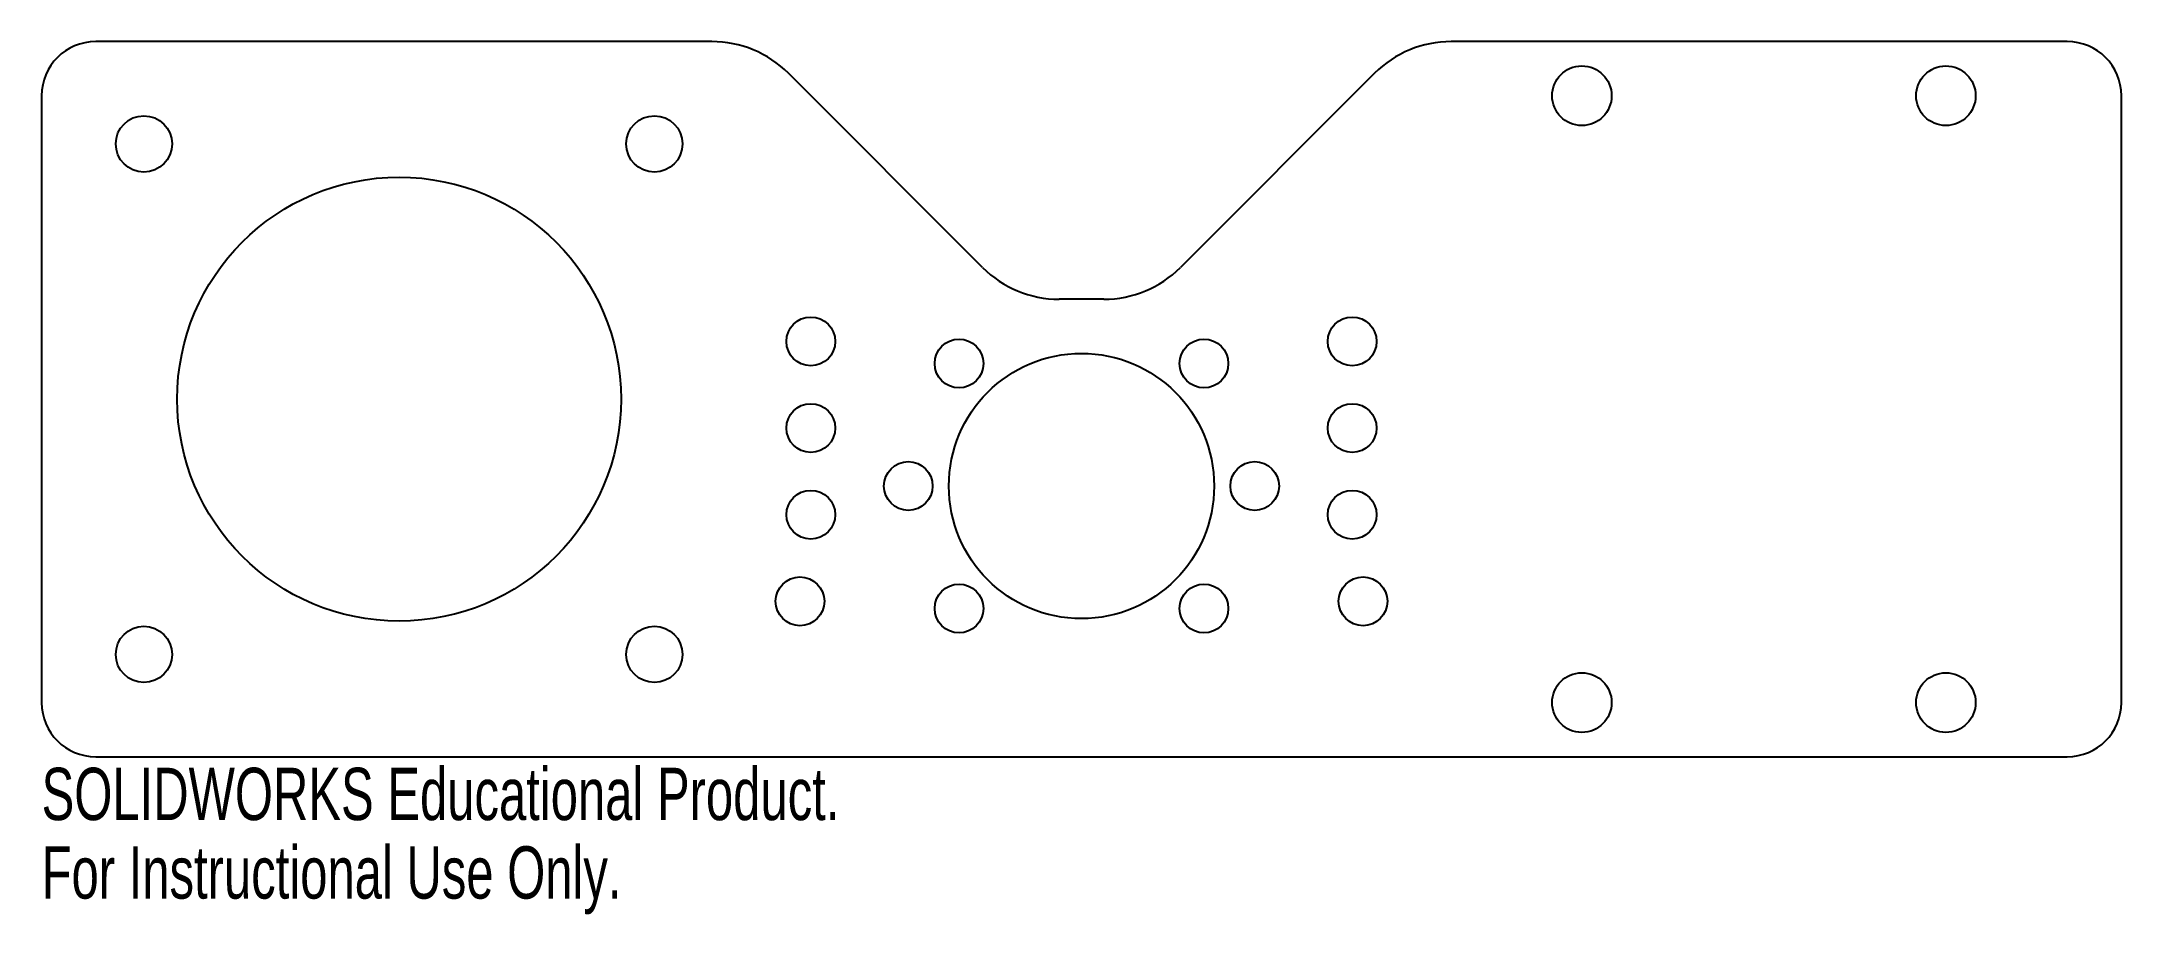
# Model space of a CAD drawing. Header units: millimetres. Extents: x 0 to 192, y -15 to 66.
import ezdxf

# ---------------------------------------------------------------- set-up
doc = ezdxf.new("R2010")
doc.units = ezdxf.units.MM
doc.styles.add('SLDTEXTSTYLE0', font='TXT', dxfattribs={"width": 0.7})

msp = doc.modelspace()

# ---------------------------------------------------------------- linework, layer by layer
at = {"color": 7, "linetype": 'Continuous', "lineweight": 25}
for p, q in [((61.9, 66.04), (5, 66.04)), ((187.08, 66.04), (130.18, 66.04)), ((86.9, 45.18), (68.97, 63.11)), ((123.11, 63.11), (105.18, 45.18)), ((0, 61.04), (0, 5)), ((192.08, 5), (192.08, 61.04)), ((98.11, 42.25), (93.97, 42.25)), ((5, 0), (187.08, 0))]:
    msp.add_line(p, q, dxfattribs=at)
for centre, radius in [((142.25, 61.04), 2.75), ((175.87, 61.04), 2.75), ((9.45, 56.59), 2.6), ((56.59, 56.59), 2.6), ((33.02, 33.02), 20.5), ((71.04, 38.35), 2.25), ((121.04, 38.35), 2.25), ((84.73, 36.31), 2.25), ((107.35, 36.31), 2.25), ((96.04, 25), 12.25), ((71.04, 30.35), 2.25), ((121.04, 30.35), 2.25), ((80.04, 25), 2.25), ((112.04, 25), 2.25), ((71.04, 22.35), 2.25), ((121.04, 22.35), 2.25), ((70.04, 14.35), 2.25), ((84.73, 13.69), 2.25), ((107.35, 13.69), 2.25), ((122.04, 14.35), 2.25), ((9.45, 9.45), 2.6), ((56.59, 9.45), 2.6), ((142.25, 5), 2.75), ((175.87, 5), 2.75)]:
    msp.add_circle(centre, radius, dxfattribs=at)
for centre, radius, start, end in [((5, 61.04), 5, 90, 180), ((61.9, 56.04), 10, 45, 90), ((130.18, 56.04), 10, 90, 135), ((187.08, 61.04), 5, 0, 90), ((93.97, 52.25), 10, 225, 270), ((98.11, 52.25), 10, 270, 315), ((5, 5), 5, 180, 270), ((187.08, 5), 5, 270, 0)]:
    msp.add_arc(centre, radius, start, end, dxfattribs=at)

# ---------------------------------------------------------------- texts
at = {"color": 7, "linetype": 'Continuous', "char_height": 4.8336, "attachment_point": 1, "style": 'SLDTEXTSTYLE0'}
for s, insert in [('SOLIDWORKS Educational Product.', (0, -1.02)), ('For Instructional Use Only.', (0, -8.27))]:
    msp.add_mtext(s, dxfattribs=dict(at, insert=insert))

doc.saveas('drawing.dxf')
